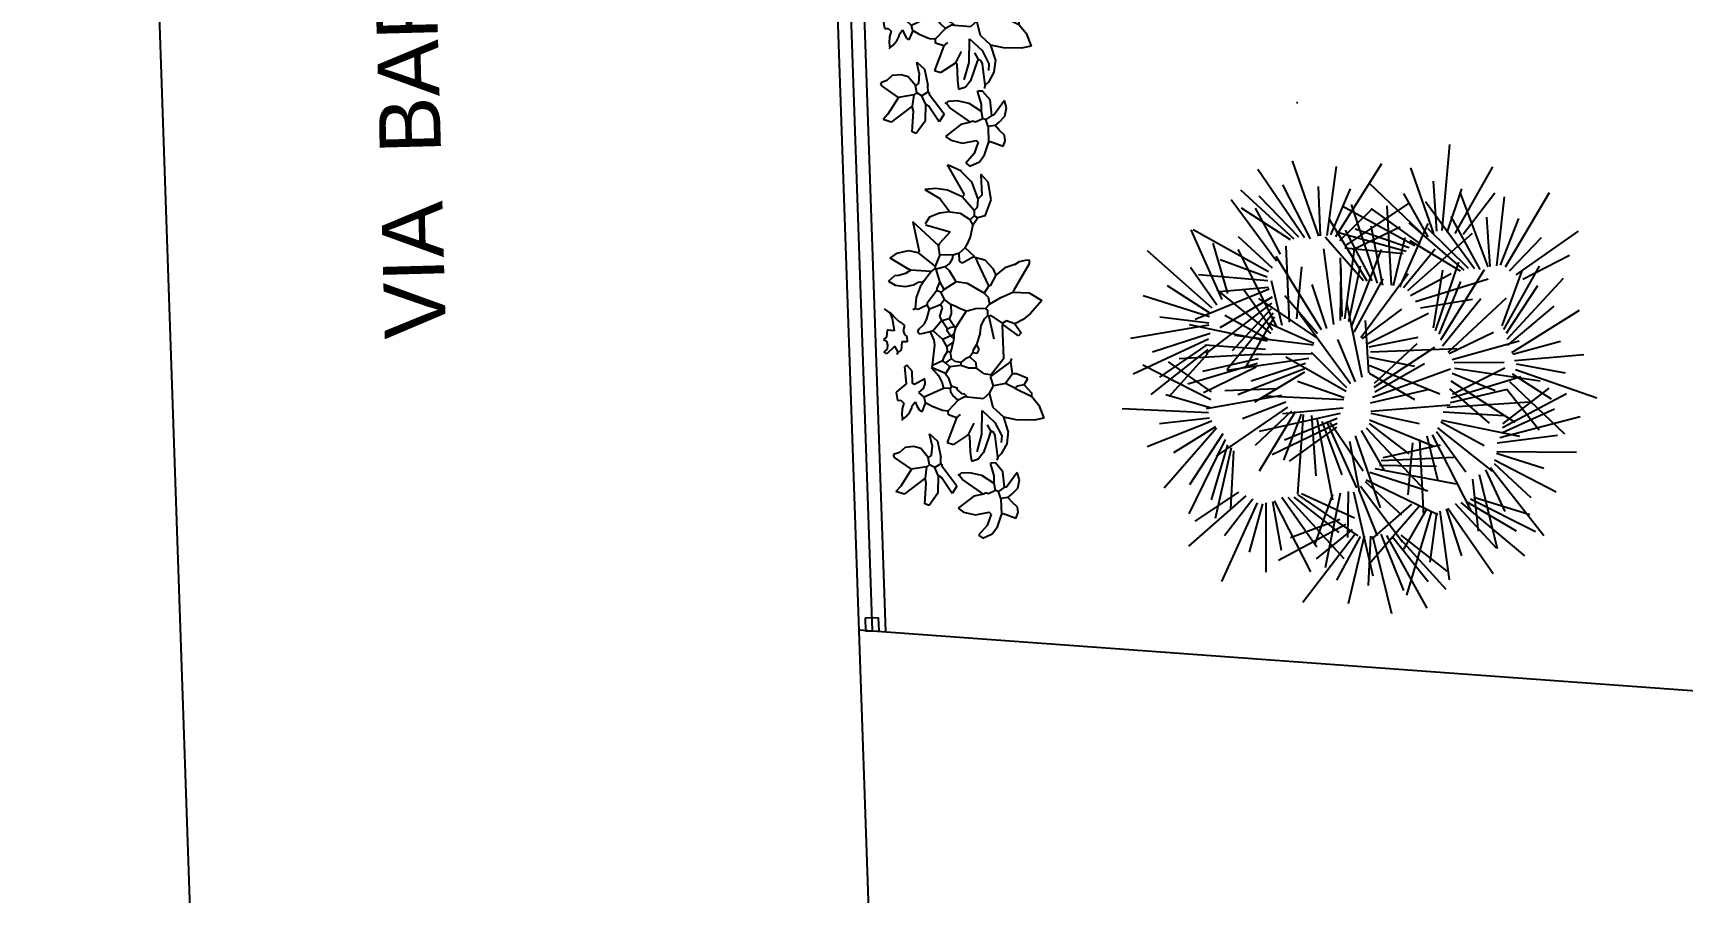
# Model space of a CAD drawing. Extents: x 4528.4 to 4562.1, y -3722.5 to -3696.6.
# Drawn here: x 4528.41 to 4534.61, y -3717.67 to -3714.44 of the extents above; entities that cross this region are included whole.
import ezdxf

# ---------------------------------------------------------------- set-up
doc = ezdxf.new("R2010")
doc.units = 0
doc.layers.get('0').update_dxf_attribs({"true_color": 0xffffff})
for name, color, linetype, true_color in [('alberi', 74, 'Continuous', 0x4c9900), ('planim', 1, 'Continuous', 0xff0000), ('retino', 4, 'Continuous', 0x00ffff), ('testo', 1, 'Continuous', 0xff0000), ('verde', 82, 'Continuous', 0x33cc00)]:
    doc.layers.add(name, color=color, linetype=linetype, true_color=true_color)
doc.styles.add('textstyle5', font='')
doc.styles.get('textstyle5').set_extended_font_data('Arial')

# ---------------------------------------------------------------- blocks, each defined once
blk = doc.blocks.new('siepe')
at = {"layer": 'alberi'}
for p, q in [((-0.397, 0.423), (-0.337, 0.516)), ((-0.337, 0.516), (-0.241, 0.427)), ((0.45, 0.468), (0.549, 0.501)), ((0.549, 0.501), (0.56, 0.427)), ((-0.646, 0.431), (-0.615, 0.431)), ((-0.644, 0.405), (-0.646, 0.431)), ((-0.637, 0.36), (-0.644, 0.405)), ((-0.615, 0.431), (-0.423, 0.308)), ((-0.407, 0.3), (-0.397, 0.423)), ((-0.241, 0.427), (-0.199, 0.372)), ((0.246, 0.392), (0.208, 0.308)), ((0.292, 0.361), (0.246, 0.392)), ((0.292, 0.361), (0.354, 0.415)), ((0.315, 0.292), (0.383, 0.416)), ((0.354, 0.415), (0.384, 0.415)), ((0.383, 0.416), (0.45, 0.468)), ((0.56, 0.427), (0.553, 0.294)), ((-0.615, 0.323), (-0.637, 0.36)), ((-0.615, 0.323), (-0.592, 0.246)), ((-0.423, 0.308), (-0.407, 0.3)), ((-0.369, 0.209), (-0.407, 0.3)), ((-0.199, 0.372), (-0.169, 0.308)), ((-0.169, 0.308), (-0.192, 0.246)), ((-0.169, 0.308), (-0.1, 0.354)), ((-0.077, 0.331), (-0.169, 0.215)), ((-0.1, 0.354), (-0.077, 0.331)), ((0.115, 0.269), (0.092, 0.277)), ((0.208, 0.277), (0.115, 0.269)), ((0.115, 0.269), (0.221, 0.111)), ((0.208, 0.308), (0.208, 0.277)), ((0.208, 0.277), (0.277, 0.223)), ((0.315, 0.292), (0.277, 0.223)), ((0.292, 0.361), (0.3, 0.308)), ((0.3, 0.308), (0.315, 0.292)), ((0.553, 0.294), (0.53, 0.2)), ((1.005, 0.302), (0.95, 0.288)), ((0.95, 0.288), (1.058, 0.203)), ((1.068, 0.287), (1.005, 0.302)), ((1.111, 0.242), (1.068, 0.287)), ((1.21, 0.28), (1.173, 0.242)), ((1.252, 0.283), (1.21, 0.28)), ((1.296, 0.265), (1.252, 0.283)), ((1.296, 0.265), (1.257, 0.173)), ((-1.241, 0.143), (-1.303, 0.09)), ((-1.106, 0.161), (-1.241, 0.143)), ((-0.989, 0.112), (-1.106, 0.161)), ((-0.658, 0.098), (-0.591, 0.157)), ((-0.592, 0.246), (-0.538, 0.177)), ((-0.591, 0.157), (-0.538, 0.177)), ((-0.538, 0.177), (-0.461, 0.131)), ((-0.461, 0.131), (-0.461, 0.123)), ((-0.323, 0.123), (-0.369, 0.209)), ((-0.177, 0.215), (-0.238, 0.131)), ((-0.238, 0.131), (-0.231, 0.115)), ((-0.231, 0.115), (-0.061, 0.146)), ((-0.192, 0.246), (-0.177, 0.215)), ((-0.177, 0.215), (-0.169, 0.215)), ((-0.169, 0.215), (-0.161, 0.215)), ((0.088, 0.215), (-0.161, 0.215)), ((0.208, 0.115), (0.088, 0.215)), ((0.292, 0.131), (0.221, 0.111)), ((0.277, 0.223), (0.292, 0.131)), ((0.346, 0.1), (0.292, 0.131)), ((0.53, 0.2), (0.454, 0.123)), ((0.476, 0.04), (0.568, 0.132)), ((0.638, 0.231), (0.53, 0.2)), ((0.53, 0.2), (0.53, 0.208)), ((0.568, 0.132), (0.671, 0.18)), ((0.638, 0.231), (0.733, 0.216)), ((0.669, 0.131), (0.646, 0.123)), ((0.83, 0.146), (0.669, 0.131)), ((0.671, 0.18), (0.72, 0.175)), ((0.733, 0.216), (0.807, 0.172)), ((0.807, 0.172), (0.83, 0.146)), ((0.83, 0.146), (0.853, 0.138)), ((0.942, 0.18), (0.873, 0.126)), ((0.873, 0.126), (0.873, 0.088)), ((1.058, 0.188), (0.942, 0.18)), ((1.058, 0.203), (1.058, 0.188)), ((1.058, 0.188), (1.088, 0.142)), ((1.088, 0.142), (1.081, 0.119)), ((1.142, 0.157), (1.088, 0.142)), ((1.135, 0.211), (1.111, 0.242)), ((1.173, 0.242), (1.135, 0.211)), ((1.135, 0.211), (1.142, 0.157)), ((1.142, 0.157), (1.265, 0.157)), ((1.257, 0.173), (1.265, 0.157)), ((1.354, 0.124), (1.265, 0.157)), ((1.404, 0.084), (1.354, 0.124)), ((-1.331, -0.058), (-1.247, 0.019)), ((-1.301, 0.092), (-1.145, 0.092)), ((-1.247, 0.019), (-1.115, 0.061)), ((-1.145, 0.092), (-1.115, 0.061)), ((-1.03, 0.031), (-1.138, -0.054)), ((-1.115, 0.061), (-1.053, 0.054)), ((-1.053, 0.054), (-1.03, 0.031)), ((-1.03, 0.031), (-0.992, 0.031)), ((-1.015, -0.075), (-0.962, 0.002)), ((-0.976, 0.054), (-0.992, 0.031)), ((-0.961, 0), (-0.992, 0.031)), ((-0.989, 0.112), (-0.976, 0.054)), ((-0.927, 0.021), (-0.978, 0.056)), ((-0.922, 0.02), (-0.961, 0)), ((-0.834, -0.004), (-0.927, 0.021)), ((-0.684, 0.023), (-0.753, -0.046)), ((-0.684, 0.015), (-0.658, 0.098)), ((-0.684, 0.023), (-0.684, 0.015)), ((-0.684, 0.015), (-0.638, -0.069)), ((-0.638, 0.046), (-0.677, 0.031)), ((-0.461, 0.123), (-0.638, 0.046)), ((-0.407, 0.085), (-0.484, -0.038)), ((-0.461, 0.123), (-0.407, 0.085)), ((-0.407, 0.085), (-0.376, 0.113)), ((-0.376, 0.113), (-0.323, 0.123)), ((-0.323, 0.123), (-0.292, 0.092)), ((-0.277, 0.108), (-0.292, 0.092)), ((-0.292, 0.092), (-0.292, 0.015)), ((-0.292, 0.015), (-0.277, -0.038)), ((-0.238, 0.108), (-0.277, 0.108)), ((-0.231, 0.115), (-0.238, 0.108)), ((-0.217, 0.083), (-0.238, 0.108)), ((-0.164, 0.053), (-0.217, 0.083)), ((-0.108, 0.046), (-0.164, 0.053)), ((-0.108, 0.046), (-0.023, 0.015)), ((-0.023, 0.015), (0.015, 0.031)), ((-0.023, 0.015), (0.023, -0.015)), ((0.015, 0.031), (0.046, 0.015)), ((0.046, 0.015), (0.038, -0.015)), ((0.115, 0.008), (0.069, -0.038)), ((0.154, 0.008), (0.115, 0.008)), ((0.192, 0.054), (0.154, 0.008)), ((0.154, 0.008), (0.154, -0.05)), ((0.2, 0.061), (0.192, 0.054)), ((0.208, 0.108), (0.2, 0.061)), ((0.208, 0.108), (0.208, 0.115)), ((0.454, 0.123), (0.346, 0.1)), ((0.346, 0.1), (0.384, 0.054)), ((0.369, -0.069), (0.384, 0.054)), ((0.654, 0.031), (0.476, 0.04)), ((0.63, 0.1), (0.584, 0.077)), ((0.646, 0.123), (0.63, 0.1)), ((0.63, 0.1), (0.692, 0.077)), ((0.785, -0.009), (0.654, 0.031)), ((0.692, 0.077), (0.792, 0.038)), ((0.792, 0.038), (0.838, 0)), ((0.853, -0.054), (0.838, 0)), ((0.97, 0.113), (0.873, 0.088)), ((0.963, 0.021), (0.941, -0.068)), ((1.027, 0.111), (0.963, 0.021)), ((1.027, 0.111), (0.97, 0.113)), ((1.104, 0.027), (0.988, -0.127)), ((1.081, 0.119), (1.027, 0.111)), ((1.081, 0.119), (1.104, 0.065)), ((1.104, 0.065), (1.096, 0.042)), ((1.096, 0.042), (1.104, 0.027)), ((1.104, 0.027), (1.118, -0.046)), ((1.257, 0.08), (1.242, 0.065)), ((1.259, -0.038), (1.242, 0.065)), ((1.257, 0.08), (1.34, 0.047)), ((1.34, 0.047), (1.411, -0.02)), ((1.434, 0.011), (1.404, 0.084)), ((1.411, -0.02), (1.434, 0.011)), ((-1.153, -0.038), (-1.382, -0.157)), ((-1.33, -0.054), (-1.382, -0.157)), ((-1.138, -0.054), (-1.19, -0.164)), ((-1.138, -0.054), (-1.153, -0.038)), ((-1.027, -0.152), (-1.015, -0.075)), ((-0.792, -0.023), (-0.834, -0.004)), ((-0.753, -0.046), (-0.792, -0.023)), ((-0.753, -0.046), (-0.715, -0.092)), ((-0.653, -0.092), (-0.715, -0.092)), ((-0.715, -0.092), (-0.7, -0.138)), ((-0.638, -0.069), (-0.653, -0.092)), ((-0.5, -0.123), (-0.584, -0.169)), ((-0.484, -0.038), (-0.5, -0.123)), ((-0.5, -0.123), (-0.446, -0.215)), ((-0.3, -0.108), (-0.315, -0.131)), ((-0.277, -0.054), (-0.3, -0.108)), ((-0.277, -0.038), (-0.277, -0.054)), ((-0.277, -0.054), (-0.154, -0.138)), ((0.023, -0.015), (0.038, -0.015)), ((0.038, -0.015), (0.069, -0.038)), ((0.069, -0.038), (0.085, -0.077)), ((0.085, -0.077), (0.108, -0.108)), ((0.108, -0.108), (0.1, -0.154)), ((0.108, -0.108), (0.131, -0.108)), ((0.154, -0.05), (0.131, -0.108)), ((0.131, -0.108), (0.138, -0.192)), ((0.346, -0.1), (0.315, -0.138)), ((0.369, -0.069), (0.346, -0.092)), ((0.346, -0.092), (0.346, -0.1)), ((0.369, -0.069), (0.369, -0.092)), ((0.369, -0.092), (0.392, -0.138)), ((0.523, -0.154), (0.5, -0.123)), ((0.653, -0.069), (0.569, -0.023)), ((0.653, -0.069), (0.661, -0.061)), ((0.653, -0.069), (0.723, -0.184)), ((0.661, -0.061), (0.784, -0.061)), ((0.784, -0.061), (0.853, -0.054)), ((0.941, -0.068), (0.942, -0.135)), ((1.118, -0.046), (1.204, -0.166)), ((1.234, -0.127), (1.259, -0.038)), ((-1.19, -0.164), (-1.207, -0.252)), ((-1.202, -0.335), (-1.129, -0.223)), ((-1.129, -0.223), (-1.027, -0.152)), ((-1.027, -0.152), (-1.021, -0.229)), ((-1.021, -0.229), (-0.993, -0.305)), ((-0.776, -0.246), (-0.962, -0.432)), ((-0.935, -0.339), (-0.876, -0.154)), ((-0.876, -0.154), (-0.792, -0.238)), ((-0.792, -0.238), (-0.776, -0.246)), ((-0.707, -0.238), (-0.776, -0.246)), ((-0.7, -0.138), (-0.707, -0.238)), ((-0.707, -0.238), (-0.623, -0.277)), ((-0.672, -0.143), (-0.7, -0.138)), ((-0.64, -0.165), (-0.672, -0.143)), ((-0.615, -0.2), (-0.64, -0.165)), ((-0.584, -0.169), (-0.615, -0.2)), ((-0.615, -0.2), (-0.6, -0.269)), ((-0.507, -0.246), (-0.6, -0.269)), ((-0.446, -0.215), (-0.507, -0.246)), ((-0.507, -0.246), (-0.454, -0.269)), ((-0.446, -0.215), (-0.423, -0.238)), ((-0.423, -0.238), (-0.438, -0.269)), ((-0.369, -0.215), (-0.423, -0.238)), ((-0.331, -0.169), (-0.369, -0.215)), ((-0.369, -0.215), (-0.331, -0.246)), ((-0.315, -0.131), (-0.331, -0.169)), ((-0.331, -0.169), (-0.261, -0.169)), ((-0.308, -0.231), (-0.331, -0.246)), ((-0.331, -0.246), (-0.3, -0.331)), ((-0.246, -0.254), (-0.308, -0.231)), ((-0.261, -0.169), (-0.223, -0.184)), ((-0.208, -0.238), (-0.246, -0.254)), ((-0.161, -0.146), (-0.223, -0.184)), ((-0.223, -0.184), (-0.215, -0.223)), ((-0.215, -0.223), (-0.208, -0.238)), ((-0.146, -0.2), (-0.208, -0.238)), ((-0.208, -0.238), (-0.208, -0.246)), ((-0.208, -0.246), (-0.138, -0.308)), ((-0.154, -0.138), (-0.161, -0.146)), ((-0.161, -0.146), (-0.154, -0.184)), ((-0.154, -0.138), (-0.108, -0.154)), ((-0.154, -0.184), (-0.146, -0.2)), ((-0.138, -0.208), (-0.146, -0.2)), ((-0.092, -0.177), (-0.138, -0.208)), ((-0.069, -0.238), (-0.138, -0.308)), ((-0.108, -0.154), (-0.092, -0.177)), ((-0.108, -0.154), (-0.077, -0.154)), ((-0.077, -0.154), (-0.092, -0.177)), ((-0.092, -0.177), (-0.092, -0.184)), ((-0.092, -0.184), (-0.069, -0.238)), ((-0.077, -0.154), (-0.046, -0.161)), ((-0.015, -0.208), (-0.069, -0.238)), ((-0.046, -0.161), (0.031, -0.184)), ((-0.046, -0.161), (-0.015, -0.208)), ((-0.015, -0.208), (0.023, -0.208)), ((0.031, -0.184), (0.023, -0.208)), ((0.023, -0.208), (0.069, -0.238)), ((0.077, -0.177), (0.031, -0.184)), ((0.069, -0.238), (0.092, -0.246)), ((0.1, -0.154), (0.077, -0.177)), ((0.077, -0.177), (0.108, -0.223)), ((0.108, -0.223), (0.092, -0.246)), ((0.092, -0.246), (0.123, -0.323)), ((0.138, -0.192), (0.108, -0.223)), ((0.138, -0.192), (0.185, -0.223)), ((0.185, -0.231), (0.138, -0.331)), ((0.231, -0.2), (0.185, -0.231)), ((0.185, -0.223), (0.185, -0.231)), ((0.284, -0.184), (0.231, -0.2)), ((0.257, -0.253), (0.3, -0.246)), ((0.3, -0.146), (0.284, -0.184)), ((0.284, -0.184), (0.3, -0.192)), ((0.3, -0.138), (0.3, -0.146)), ((0.315, -0.138), (0.3, -0.146)), ((0.331, -0.192), (0.3, -0.192)), ((0.3, -0.192), (0.3, -0.246)), ((0.3, -0.246), (0.361, -0.392)), ((0.354, -0.177), (0.331, -0.192)), ((0.392, -0.138), (0.354, -0.177)), ((0.392, -0.138), (0.469, -0.215)), ((0.463, -0.259), (0.469, -0.215)), ((0.5, -0.215), (0.469, -0.215)), ((0.523, -0.154), (0.5, -0.215)), ((0.523, -0.154), (0.707, -0.231)), ((0.707, -0.231), (0.723, -0.184)), ((1.038, -0.169), (0.884, -0.277)), ((0.942, -0.135), (0.958, -0.15)), ((0.958, -0.15), (0.95, -0.158)), ((0.988, -0.127), (0.958, -0.15)), ((1.092, -0.208), (0.969, -0.284)), ((1.038, -0.169), (1.092, -0.208)), ((1.204, -0.166), (1.234, -0.127)), ((-1.207, -0.252), (-1.202, -0.335)), ((-0.993, -0.305), (-0.943, -0.341)), ((-0.623, -0.277), (-0.73, -0.4)), ((-0.623, -0.277), (-0.607, -0.277)), ((-0.6, -0.269), (-0.607, -0.277)), ((-0.607, -0.277), (-0.584, -0.308)), ((-0.584, -0.308), (-0.6, -0.461)), ((-0.584, -0.308), (-0.507, -0.369)), ((-0.507, -0.369), (-0.507, -0.377)), ((-0.507, -0.369), (-0.471, -0.395)), ((-0.454, -0.269), (-0.438, -0.269)), ((-0.438, -0.269), (-0.346, -0.346)), ((-0.346, -0.346), (-0.331, -0.346)), ((-0.3, -0.331), (-0.331, -0.346)), ((-0.331, -0.346), (-0.315, -0.384)), ((-0.222, -0.354), (-0.3, -0.331)), ((-0.19, -0.374), (-0.222, -0.354)), ((-0.138, -0.308), (-0.131, -0.331)), ((-0.066, -0.303), (-0.131, -0.329)), ((-0.131, -0.331), (-0.115, -0.407)), ((-0.031, -0.3), (-0.066, -0.303)), ((0.123, -0.323), (-0.031, -0.3)), ((0.123, -0.323), (0.138, -0.331)), ((0.138, -0.331), (0.2, -0.279)), ((0.2, -0.279), (0.257, -0.253)), ((0.4, -0.384), (0.429, -0.336)), ((0.429, -0.336), (0.463, -0.259)), ((0.638, -0.361), (0.694, -0.305)), ((0.723, -0.346), (0.638, -0.361)), ((0.694, -0.305), (0.815, -0.284)), ((0.723, -0.346), (0.8, -0.354)), ((0.8, -0.354), (0.815, -0.377)), ((0.869, -0.284), (0.815, -0.284)), ((0.869, -0.369), (0.815, -0.377)), ((0.869, -0.277), (0.876, -0.277)), ((0.869, -0.277), (0.869, -0.284)), ((0.876, -0.277), (0.869, -0.284)), ((0.869, -0.284), (0.869, -0.292)), ((0.869, -0.292), (0.892, -0.331)), ((0.892, -0.331), (0.869, -0.369)), ((0.869, -0.369), (0.884, -0.392)), ((0.876, -0.277), (0.884, -0.277)), ((0.953, -0.308), (0.892, -0.331)), ((0.969, -0.284), (0.953, -0.308)), ((0.953, -0.308), (1.084, -0.315)), ((1.084, -0.315), (1.176, -0.384)), ((-0.962, -0.432), (-0.738, -0.392)), ((-0.747, -0.473), (-0.73, -0.4)), ((-0.731, -0.559), (-0.747, -0.473)), ((-0.738, -0.392), (-0.73, -0.4)), ((-0.607, -0.477), (-0.695, -0.612)), ((-0.6, -0.461), (-0.607, -0.477)), ((-0.6, -0.461), (-0.576, -0.502)), ((-0.507, -0.407), (-0.507, -0.377)), ((-0.487, -0.444), (-0.507, -0.407)), ((-0.478, -0.505), (-0.487, -0.444)), ((-0.471, -0.395), (-0.391, -0.427)), ((-0.391, -0.427), (-0.308, -0.438)), ((-0.315, -0.384), (-0.3, -0.415)), ((-0.315, -0.438), (-0.308, -0.438)), ((-0.3, -0.415), (-0.308, -0.438)), ((-0.308, -0.438), (-0.3, -0.454)), ((-0.154, -0.415), (-0.19, -0.374)), ((-0.131, -0.423), (-0.154, -0.415)), ((-0.115, -0.407), (-0.131, -0.423)), ((0.161, -0.477), (0.115, -0.515)), ((0.254, -0.477), (0.161, -0.477)), ((0.26, -0.381), (0.223, -0.384)), ((0.223, -0.384), (0.261, -0.461)), ((0.261, -0.461), (0.254, -0.477)), ((0.295, -0.395), (0.26, -0.381)), ((0.323, -0.431), (0.295, -0.395)), ((0.361, -0.392), (0.323, -0.431)), ((0.4, -0.384), (0.361, -0.392)), ((0.392, -0.461), (0.428, -0.447)), ((0.423, -0.484), (0.392, -0.461)), ((0.4, -0.384), (0.469, -0.415)), ((0.438, -0.487), (0.423, -0.484)), ((0.428, -0.447), (0.455, -0.432)), ((0.469, -0.503), (0.438, -0.487)), ((0.455, -0.432), (0.469, -0.415)), ((0.746, -0.431), (0.729, -0.483)), ((0.729, -0.483), (0.733, -0.549)), ((0.815, -0.377), (0.746, -0.431)), ((0.884, -0.392), (0.969, -0.407)), ((0.884, -0.392), (0.899, -0.507)), ((1.007, -0.4), (0.969, -0.407)), ((0.969, -0.407), (1.084, -0.569)), ((1.161, -0.415), (1.007, -0.4)), ((1.176, -0.384), (1.161, -0.415)), ((-0.695, -0.612), (-0.731, -0.559)), ((-0.576, -0.502), (-0.563, -0.552)), ((-0.563, -0.552), (-0.561, -0.584)), ((-0.523, -0.63), (-0.561, -0.584)), ((-0.523, -0.63), (-0.491, -0.582)), ((-0.491, -0.582), (-0.478, -0.505)), ((-0.231, -0.577), (-0.284, -0.623)), ((-0.284, -0.63), (-0.239, -0.612)), ((-0.239, -0.612), (-0.182, -0.604)), ((-0.208, -0.554), (-0.231, -0.577)), ((-0.2, -0.538), (-0.208, -0.546)), ((-0.208, -0.546), (-0.208, -0.554)), ((-0.2, -0.538), (-0.185, -0.523)), ((-0.185, -0.523), (-0.147, -0.533)), ((-0.182, -0.604), (-0.146, -0.6)), ((-0.146, -0.6), (-0.154, -0.646)), ((-0.147, -0.533), (-0.117, -0.523)), ((-0.117, -0.523), (-0.1, -0.507)), ((-0.1, -0.507), (-0.061, -0.507)), ((-0.061, -0.507), (-0.061, -0.546)), ((-0.061, -0.546), (0, -0.554)), ((0.015, -0.577), (-0.031, -0.6)), ((-0.031, -0.6), (0.023, -0.661)), ((0, -0.554), (0.015, -0.577)), ((0.031, -0.584), (0.015, -0.577)), ((0.115, -0.515), (0.123, -0.53)), ((0.254, -0.523), (0.123, -0.53)), ((0.315, -0.6), (0.254, -0.523)), ((0.377, -0.592), (0.315, -0.6)), ((0.377, -0.569), (0.4, -0.546)), ((0.377, -0.592), (0.377, -0.569)), ((0.4, -0.546), (0.442, -0.56)), ((0.442, -0.56), (0.487, -0.564)), ((0.504, -0.535), (0.469, -0.503)), ((0.487, -0.564), (0.523, -0.561)), ((0.523, -0.561), (0.504, -0.535)), ((0.523, -0.561), (0.53, -0.569)), ((0.733, -0.549), (0.769, -0.592)), ((0.769, -0.592), (0.784, -0.638)), ((0.899, -0.507), (0.807, -0.63)), ((0.899, -0.507), (1.022, -0.592)), ((1.022, -0.592), (1.061, -0.63)), ((1.084, -0.569), (1.061, -0.63)), ((-0.284, -0.63), (-0.315, -0.669)), ((-0.284, -0.623), (-0.284, -0.63)), ((-0.154, -0.646), (-0.154, -0.653)), ((-0.154, -0.653), (-0.1, -0.661)), ((-0.1, -0.661), (-0.085, -0.684)), ((-0.085, -0.684), (-0.07, -0.662)), ((-0.07, -0.662), (-0.043, -0.654)), ((-0.043, -0.654), (-0.012, -0.659)), ((-0.012, -0.659), (0.008, -0.684)), ((0.023, -0.661), (0.008, -0.684)), ((0.807, -0.63), (0.784, -0.638))]:
    blk.add_line(p, q, dxfattribs=at)
for centre, start, end in [((0.088, 0.215), 49.844, 89.647), ((-0.989, 0.112), 12.8043, 67.5333)]:
    blk.add_arc(centre, 0.000000961, start, end, dxfattribs=at)
blk = doc.blocks.new('albero033')
for p, q in [((0.1608, 0.7638), (0.1401, 1.2121)), ((-0.2949, 0.7614), (-0.2249, 1.1694)), ((-0.2216, 0.7642), (-0.0399, 1.1544)), ((-0.3832, 0.7444), (-0.6813, 1.0798)), ((-0.3389, 0.7578), (-0.4464, 1.1024)), ((-0.2511, 0.7553), (-0.1549, 1.0552)), ((-0.1678, 0.7676), (0.0649, 1.0636)), ((0.0925, 0.7517), (-0.0868, 1.1046)), ((0.2036, 0.7464), (0.3369, 1.0819)), ((-0.3584, 0.7583), (-0.4987, 0.977)), ((-0.3046, 0.7617), (-0.3366, 1.0164)), ((-0.192, 0.7732), (-0.0242, 1.0173)), ((-0.1483, 0.7671), (0.077, 0.9705)), ((0.0513, 0.7485), (-0.1043, 0.9718)), ((0.1338, 0.7549), (0.0677, 0.985)), ((0.1888, 0.7591), (0.2174, 1.0173)), ((0.2327, 0.7279), (0.3681, 0.9459)), ((0.2401, 0.7215), (0.5512, 0.9946)), ((-0.3985, 0.7204), (-0.5947, 0.8577)), ((-0.2117, 0.4574), (-0.2973, 0.8624)), ((-0.1446, 0.4871), (-0.1198, 0.9168)), ((-0.0959, 0.5101), (0.0111, 0.8711)), ((0.2703, 0.6892), (0.5337, 0.8617)), ((0.2988, 0.6776), (0.6855, 0.8665)), ((0.5914, 0.5708), (0.8533, 0.8676)), ((-0.4285, 0.692), (-0.79, 0.8535)), ((-0.5716, 0.4519), (-0.7899, 0.8438)), ((-0.5255, 0.4553), (-0.5557, 0.8151)), ((-0.4817, 0.4493), (-0.325, 0.8324)), ((-0.4095, 0.4362), (-0.1477, 0.7777)), ((-0.1687, 0.4679), (-0.1901, 0.7821)), ((-0.1205, 0.5063), (-0.0546, 0.7952)), ((-0.0775, 0.5168), (0.0567, 0.7891)), ((0.07, 0.3855), (0.1398, 0.7752)), ((0.5732, 0.6079), (0.7234, 0.8349)), ((-0.4586, 0.6636), (-0.72, 0.7393)), ((-0.5444, 0.4601), (-0.634, 0.704)), ((-0.4911, 0.4517), (-0.4672, 0.7073)), ((-0.2512, 0.4378), (-0.4784, 0.7184)), ((-0.4403, 0.4339), (-0.2814, 0.7058)), ((0.1318, 0.3541), (0.3856, 0.7241)), ((0.3274, 0.6659), (0.6115, 0.7501)), ((0.3428, 0.6464), (0.7099, 0.73)), ((0.6278, 0.5118), (1.0369, 0.6963)), ((-0.6272, 0.4105), (-0.9452, 0.6465)), ((-0.5917, 0.4318), (-0.7536, 0.6083)), ((-0.2874, 0.409), (-0.6883, 0.6106)), ((-0.3788, 0.4385), (-0.162, 0.6405)), ((-0.3563, 0.4278), (-0.065, 0.6664)), ((-0.2208, 0.4541), (-0.3445, 0.679)), ((-0.1903, 0.2189), (-0.2403, 0.6297)), ((-0.1209, 0.2426), (-0.0588, 0.6685)), ((-0.0703, 0.2612), (0.0677, 0.6116)), ((0.0352, 0.4079), (0.0457, 0.6798)), ((0.3576, 0.6337), (0.6607, 0.6501)), ((0.6095, 0.5336), (0.7991, 0.68)), ((-0.7422, 0.3183), (-0.9958, 0.5966)), ((-0.7384, 0.3374), (-0.902, 0.5932)), ((-0.6628, 0.3893), (-0.9016, 0.5198)), ((-0.2695, 0.4311), (-0.4807, 0.5825)), ((-0.3374, 0.4231), (-0.0734, 0.5729)), ((-0.1466, 0.2256), (-0.1405, 0.5404)), ((-0.0952, 0.2596), (-0.0044, 0.5417)), ((-0.0515, 0.2663), (0.1059, 0.5259)), ((0.1048, 0.3632), (0.1909, 0.5867)), ((0.1513, 0.3334), (0.3298, 0.5222)), ((0.6338, 0.484), (0.8843, 0.5527)), ((-0.7477, 0.2647), (-1.1026, 0.5082)), ((-0.7517, 0.2953), (-0.9648, 0.5011)), ((-0.2928, 0.3811), (-0.5259, 0.4362)), ((-0.2314, 0.2028), (-0.4333, 0.5021)), ((-0.1997, 0.2163), (-0.3034, 0.4511)), ((0.0925, 0.0622), (0.0737, 0.4756)), ((0.1554, 0.3143), (0.4641, 0.5016)), ((0.1635, 0.0806), (0.2576, 0.5005)), ((0.2153, 0.0953), (0.3794, 0.4342)), ((0.6209, 0.4317), (0.8735, 0.3862)), ((0.6274, 0.4656), (0.9884, 0.4654)), ((-0.7438, 0.2341), (-1.0237, 0.3784)), ((-0.3103, 0.3436), (-0.7058, 0.3601)), ((-0.27, 0.1772), (-0.6518, 0.413)), ((-0.2502, 0.1977), (-0.4474, 0.3669)), ((0.0502, 0.0492), (-0.1284, 0.3629)), ((0.1365, 0.0655), (0.1665, 0.379)), ((0.1675, 0.282), (0.407, 0.3743)), ((0.1904, 0.0956), (0.3022, 0.3699)), ((0.2344, 0.099), (0.4111, 0.3458)), ((0.5986, 0.3517), (0.9168, 0.0619)), ((0.5989, 0.3825), (0.8564, 0.2013)), ((0.6178, 0.4225), (0.9863, 0.234)), ((0.741, 0.0508), (0.9281, 0.3997)), ((-0.757, 0.192), (-1.1479, 0.3282)), ((-0.3277, 0.306), (-0.5986, 0.2798)), ((0.0098, 0.0267), (-0.353, 0.2907)), ((0.0829, 0.0604), (-0.0027, 0.3023)), ((0.1695, 0.2725), (0.5823, 0.3027)), ((0.5794, 0.2809), (0.7065, 0.0052)), ((0.5858, 0.2993), (0.7989, -0.0111)), ((0.5983, 0.3208), (0.7813, 0.0878)), ((0.7148, 0.0828), (0.8092, 0.3381)), ((0.79, 0.0018), (1.146, 0.2749)), ((-0.7589, 0.1824), (-1.0154, 0.1929)), ((-0.2778, 0.1499), (-0.5052, 0.2251)), ((0.0311, 0.0456), (-0.1527, 0.2293)), ((0.1741, 0.2285), (0.4883, 0.2073)), ((0.1899, 0.202), (0.6123, 0.1195)), ((0.2057, 0.1755), (0.483, 0.0713)), ((0.5848, 0.1209), (0.8416, 0.2111)), ((0.7672, 0.0187), (0.9183, 0.2046)), ((-0.7548, 0.1021), (-1.1347, -0.1367)), ((-0.7607, 0.1479), (-1.1183, 0.0987)), ((-0.7645, 0.1288), (-1.0033, 0.0265)), ((-0.5227, -0.0604), (-0.8437, 0.1362)), ((-0.6775, -0.262), (-0.7772, 0.1011)), ((-0.5244, -0.041), (-0.7527, 0.159)), ((-0.2984, 0.114), (-0.6911, 0.165)), ((0, 0), (-0.221, 0.0922)), ((0.2061, 0.1506), (0.5494, -0.0041)), ((0.2103, 0.1316), (0.4619, -0.0381)), ((0.5769, 0.0803), (0.9649, 0.1588)), ((0.8021, -0.024), (1.0303, 0.1002)), ((-0.7106, 0.0487), (-0.9294, -0.2813)), ((-0.5131, -0.1135), (-0.9217, 0.0215)), ((-0.7067, -0.3072), (-0.9126, 0.0707)), ((-0.7337, 0.083), (-0.9014, -0.0879)), ((-0.6875, 0.0143), (-0.8052, -0.231)), ((-0.6964, -0.2782), (-0.793, 0.0019)), ((-0.5254, -0.0852), (-0.7874, 0.0531)), ((-0.3269, 0.056), (-0.6998, 0.0038)), ((-0.6655, -0.2466), (-0.6952, 0.0555)), ((-0.2858, 0.0212), (-0.6871, -0.1343)), ((-0.3406, 0.07), (-0.644, 0.0792)), ((-0.3133, 0.0352), (-0.6034, -0.0246)), ((-0.3191, 0.0782), (-0.5912, 0.0757)), ((-0.2583, 0.0072), (-0.5354, -0.1424)), ((-0.0233, -0.0342), (-0.4109, 0.0464)), ((0.2796, 0.0019), (0.6537, -0.1277)), ((0.3071, 0.0328), (0.5741, -0.02)), ((0.5689, 0.0397), (0.8084, 0.0419)), ((0.5704, 0.0113), (1.0078, -0.0886)), ((0.8002, -0.0434), (1.1516, 0.039)), ((-0.748, -0.3678), (-1.0346, -0.0692)), ((-0.7171, -0.3363), (-0.9011, -0.0807)), ((-0.5008, -0.1417), (-0.8098, -0.0811)), ((-0.231, -0.0275), (-0.564, -0.2733)), ((-0.2241, -0.0345), (-0.3775, -0.2403)), ((-0.1967, -0.0554), (-0.3579, -0.3784)), ((-0.0466, -0.0684), (-0.3182, -0.0503)), ((-0.183, -0.0693), (-0.2333, -0.3242)), ((-0.1555, -0.0764), (-0.1728, -0.5248)), ((-0.1278, -0.0697), (-0.0814, -0.3047)), ((-0.0865, -0.0701), (0.0624, -0.4369)), ((-0.0451, -0.0704), (0.091, -0.306)), ((0.1083, -0.0765), (0.0384, -0.3836)), ((0.1524, -0.0788), (0.1181, -0.4913)), ((0.1622, -0.0783), (0.216, -0.3292)), ((0.196, -0.0714), (0.3329, -0.4054)), ((0.2155, -0.0703), (0.3741, -0.276)), ((0.2389, -0.0542), (0.5649, -0.3626)), ((0.2521, -0.029), (0.4595, -0.1488)), ((0.4692, -0.0743), (0.5651, -0.3743)), ((0.5084, -0.0539), (0.6884, -0.4266)), ((0.5165, -0.0485), (0.6904, -0.2372)), ((0.5421, -0.0254), (0.8298, -0.2435)), ((0.5583, -0.0145), (0.7995, -0.111)), ((0.6354, -0.2891), (0.8144, -0.0841)), ((0.6485, -0.3284), (0.9475, -0.0688)), ((0.8016, -0.0778), (1.0579, -0.0643)), ((-0.5017, -0.1859), (-0.915, -0.164)), ((0.0069, -0.0971), (-0.1999, -0.3193)), ((0.0264, -0.096), (-0.1799, -0.411)), ((0.051, -0.0994), (-0.0951, -0.3572)), ((0.0797, -0.088), (-0.0676, -0.4924)), ((0.3923, -0.1436), (0.3272, -0.4401)), ((0.4085, -0.1327), (0.391, -0.5088)), ((0.4315, -0.1232), (0.4367, -0.4194)), ((0.4504, -0.0987), (0.5291, -0.5219)), ((0.7914, -0.1307), (1.0835, -0.2483)), ((0.7981, -0.1608), (1.1742, -0.3702)), ((0.8006, -0.0876), (1.2025, -0.1867)), ((-0.754, -0.3755), (-0.9778, -0.2499)), ((-0.493, -0.2292), (-0.8228, -0.3761)), ((-0.5009, -0.1956), (-0.7501, -0.257)), ((-0.4913, -0.2486), (-0.6921, -0.4135)), ((0.6616, -0.3677), (0.8689, -0.2477)), ((0.7957, -0.2341), (0.9824, -0.4735)), ((0.7976, -0.2147), (1.0761, -0.4682)), ((0.8049, -0.1909), (1.0363, -0.3759)), ((-0.7713, -0.4054), (-1.1123, -0.2871)), ((-0.5797, -0.5625), (-0.8258, -0.2775)), ((-0.4745, -0.2716), (-0.7729, -0.6068)), ((-0.5755, -0.5435), (-0.7321, -0.2835)), ((-0.449, -0.284), (-0.5625, -0.495)), ((-0.4172, -0.3106), (-0.5355, -0.6884)), ((-0.3855, -0.3372), (-0.4302, -0.6056)), ((0.2981, -0.3317), (0.6935, -0.3516)), ((0.3158, -0.2943), (0.5869, -0.2704)), ((0.6768, -0.3916), (1.1067, -0.263)), ((-0.7833, -0.4208), (-1.0426, -0.4036)), ((-0.5867, -0.616), (-0.9349, -0.3631)), ((-0.5898, -0.5853), (-0.7974, -0.3739)), ((-0.2648, -0.4152), (-0.6214, -0.5362)), ((-0.2808, -0.4041), (-0.5807, -0.4517)), ((0.2382, -0.4254), (0.4631, -0.7079)), ((0.2566, -0.4189), (0.4665, -0.5721)), ((0.2747, -0.3969), (0.6739, -0.6019)), ((0.2803, -0.369), (0.5129, -0.4261)), ((0.679, -0.42), (0.9365, -0.3851)), ((-0.7868, -0.449), (-1.2337, -0.4894)), ((-0.7766, -0.4755), (-1.0037, -0.5518)), ((-0.5836, -0.6467), (-0.8595, -0.4949)), ((-0.2179, -0.4418), (-0.5831, -0.6695)), ((-0.2475, -0.4331), (-0.5214, -0.5461)), ((-0.155, -0.4794), (-0.4363, -0.7831)), ((-0.1883, -0.4504), (-0.4326, -0.6491)), ((-0.147, -0.485), (-0.2592, -0.7158)), ((-0.1161, -0.5004), (-0.2142, -0.8478)), ((-0.1001, -0.5115), (-0.1019, -0.7713)), ((0.0639, -0.5029), (-0.0726, -0.7741)), ((-0.0717, -0.5134), (-0.005, -0.9571)), ((-0.0458, -0.5016), (0.0437, -0.7238)), ((0.0823, -0.4964), (-0.0277, -0.8565)), ((-0.0051, -0.4942), (0.2097, -0.8269)), ((0.0356, -0.4868), (0.2133, -0.6929)), ((0.1069, -0.4928), (0.0387, -0.7811)), ((0.1312, -0.4738), (0.1028, -0.9033)), ((0.1555, -0.4548), (0.1742, -0.7692)), ((0.1985, -0.4447), (0.2808, -0.8504)), ((0.2077, -0.4415), (0.3295, -0.6674)), ((0.655, -0.4789), (0.9953, -0.7145)), ((0.6594, -0.4702), (0.9037, -0.5487)), ((0.6703, -0.4375), (1.0281, -0.4854)), ((-0.7716, -0.5166), (-1.1163, -0.7114)), ((-0.598, -0.6884), (-0.985, -0.5418)), ((-0.7666, -0.5577), (-0.9829, -0.7229)), ((0.607, -0.5967), (0.7771, -0.9326)), ((0.6222, -0.577), (0.7727, -0.8322)), ((0.6266, -0.5465), (0.9036, -0.8759)), ((0.631, -0.516), (0.8622, -0.7297)), ((-0.6001, -0.6979), (-0.8562, -0.6806)), ((0.4557, -0.6739), (0.6733, -0.774)), ((0.4802, -0.6406), (0.8647, -0.735)), ((0.5047, -0.6072), (0.7754, -0.6351)), ((0.5982, -0.6141), (0.6876, -0.9042)), ((-0.6028, -0.7323), (-0.9616, -0.772)), ((-0.6071, -0.7514), (-0.8485, -0.8473)), ((-0.273, -0.7688), (-0.6007, -0.9542)), ((-0.2909, -0.7609), (-0.5765, -0.8636)), ((0.2178, -0.7644), (0.0324, -1.0048)), ((0.2371, -0.7614), (0.0609, -1.0942)), ((0.262, -0.7626), (0.1403, -1.0328)), ((0.2894, -0.7486), (0.1802, -1.1648)), ((0.3169, -0.7345), (0.2757, -1.0467)), ((0.361, -0.7327), (0.3649, -1.1466)), ((0.3707, -0.7313), (0.4475, -0.9761)), ((0.4037, -0.7213), (0.5709, -1.0412)), ((0.423, -0.7184), (0.6, -0.9085)), ((0.4449, -0.7002), (0.798, -0.9771)), ((-0.5981, -0.7784), (-0.9843, -1.0068)), ((-0.5554, -0.8329), (-0.783, -1.1569)), ((-0.5775, -0.798), (-0.7498, -0.9644)), ((-0.222, -0.7861), (-0.5382, -1.078)), ((-0.2527, -0.7831), (-0.5007, -0.9453)), ((-0.1913, -0.789), (-0.3942, -1.0299)), ((-0.1532, -0.8113), (-0.3727, -1.1622)), ((-0.1442, -0.8153), (-0.2114, -1.063)), ((-0.1111, -0.8247), (-0.1424, -1.1843)), ((-0.0932, -0.8326), (-0.0465, -1.0881)), ((-0.065, -0.8291), (0.0834, -1.2525)), ((-0.0417, -0.8127), (0.0877, -1.0143)), ((-0.0031, -0.7978), (0.27, -1.0845)), ((0.0355, -0.783), (0.2486, -0.9522)), ((-0.5332, -0.8679), (-0.6575, -1.11))]:
    blk.add_line(p, q)

msp = doc.modelspace()

# ---------------------------------------------------------------- hatches: boundary and pattern name
at = {"layer": 'verde'}
h = msp.add_hatch(dxfattribs=at)
h.set_pattern_fill('AR-SAND', color=256, scale=0.22, style=0)
h.paths.add_polyline_path([(4535.5986, -3712.8238), (4531.486, -3712.8238), (4531.6191, -3716.6958), (4541.6359, -3717.4238), (4541.6359, -3715.8758)], flags=0)
h.paths.add_polyline_path([(4533.0775, -3711.5493), (4531.4607, -3712.0894), (4531.486, -3712.8238), (4535.5986, -3712.8238)], flags=0)
h.paths.add_polyline_path([(4543.3559, -3716.3467), (4542.5674, -3716.3467), (4541.6359, -3715.8758), (4541.6359, -3717.4238), (4543.3559, -3717.5488)], flags=0)
h.paths.add_polyline_path([(4554.9509, -3716.3467), (4543.3559, -3716.3467), (4543.3559, -3717.5488), (4554.9509, -3718.5138)], flags=0)
h.paths.add_polyline_path([(4556.9509, -3716.3467), (4554.9509, -3716.3467), (4554.9509, -3718.5138), (4556.9509, -3718.6802)], flags=0)

# ---------------------------------------------------------------- linework, layer by layer
at = {"layer": 'planim'}
for p, q in [((4528.4139, -3700.5944), (4529.0643, -3719.5114)), ((4531.0542, -3701.7226), (4531.5689, -3716.6921)), ((4531.3582, -3712.0183), (4531.6159, -3719.5114)), ((4531.4607, -3712.0894), (4531.6191, -3716.6958)), ((4531.5422, -3716.643), (4531.5922, -3716.6413)), ((4531.5422, -3716.643), (4531.544, -3716.693)), ((4531.5922, -3716.6413), (4531.5939, -3716.6913)), ((4531.5188, -3716.6885), (4543.3559, -3717.5488)), ((4531.544, -3716.693), (4531.5939, -3716.6913))]:
    msp.add_line(p, q, dxfattribs=at)

# ---------------------------------------------------------------- block references
at = {"layer": 'alberi', "xscale": -0.7244159999998487, "yscale": 0.7244160000008151, "zscale": 0.7244159999999998, "rotation": 90}
msp.add_blockref('albero033', (4533.3869, -3715.7555), dxfattribs=at)
at = {"layer": 'retino', "xscale": 0.4999999999999184, "yscale": 0.5, "zscale": 0.5, "rotation": 271.9692796361336}
for p in [(4531.9065, -3714.2271), (4531.9546, -3715.6263)]:
    msp.add_blockref('siepe', p, dxfattribs=at)

# ---------------------------------------------------------------- texts
at = {"layer": 'testo', "insert": (4529.7369, -3715.5965), "char_height": 0.23, "width": 3.806661, "attachment_point": 1, "rotation": 91.52805, "style": 'textstyle5'}
msp.add_mtext('VIA  BARGELLONA', dxfattribs=at)

doc.saveas('drawing.dxf')
